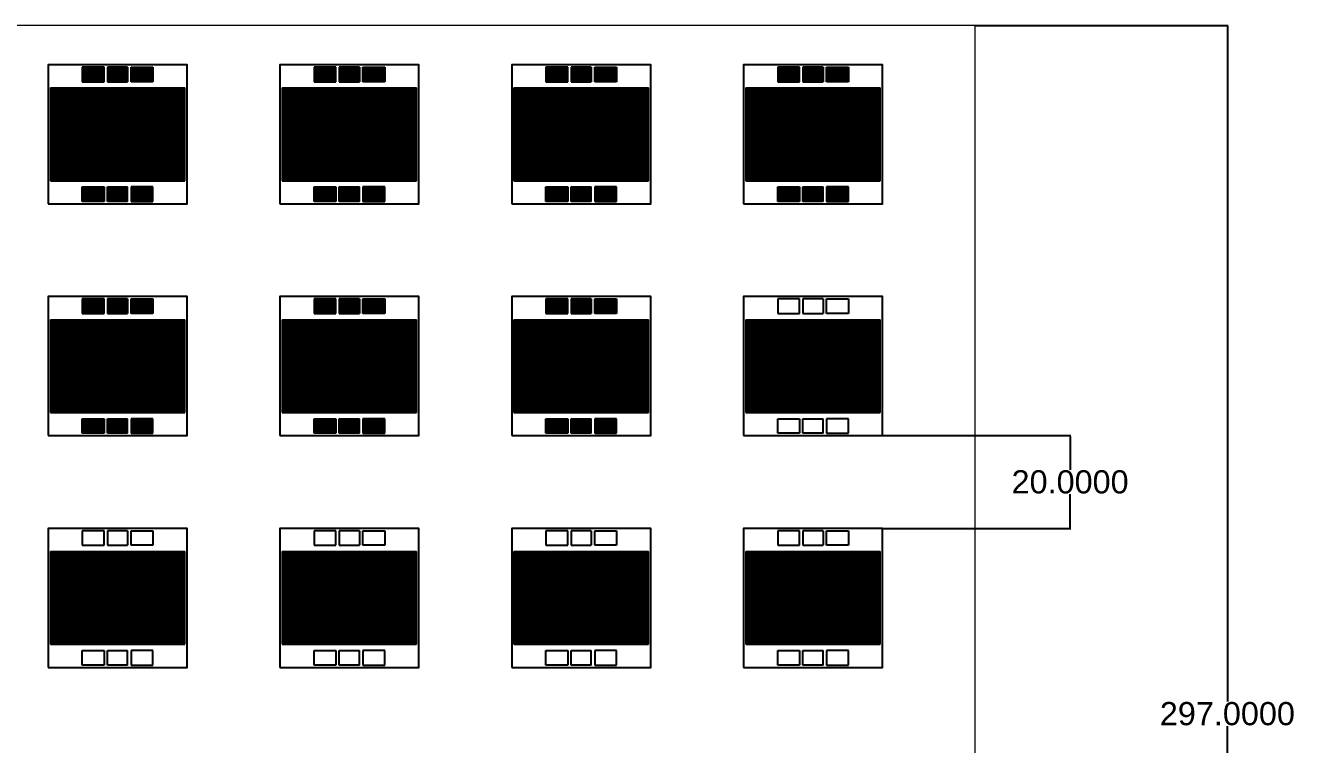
# Model space of a CAD drawing. Header units: inches. Extents: x -20 to 469, y -46 to 288.
# Drawn here: x 195.1 to 468.7, y 133.3 to 288.5 of the extents above; entities that cross this region are included whole.
import ezdxf

# ---------------------------------------------------------------- set-up
doc = ezdxf.new("R2010")
doc.units = ezdxf.units.IN
doc.header["$MEASUREMENT"] = 0
doc.layers.add('A3 Sheet', color=3, linetype='Continuous', lineweight=15)
doc.layers.add('glassOutline', color=50, linetype='Continuous')
doc.layers.add('TC-etch-lines', color=1, linetype='Continuous')
doc.styles.get("Standard").update_dxf_attribs({"font": 'arial.ttf'})
doc.dimstyles.new('Standard$0', dxfattribs={"dimtxt": 0.18, "dimasz": 0.18, "dimexe": 0.18, "dimexo": 0.0625, "dimgap": 0.09, "dimtad": 0, "dimtih": 1, "dimtoh": 1, "dimdec": 4, "dimzin": 0, "dimdsep": 46, "dimtxsty": 'Standard', "dimcen": 0.09, "dimadec": 0, "dimazin": 0, "dimtfac": 1, "dimtdec": 4, "dimtofl": 0, "dimtmove": 0, "dimatfit": 3, "dimfxl": 1, "dimtolj": 1, "dimtzin": 0, "dimarcsym": 0})

# ---------------------------------------------------------------- blocks, each defined once
blk = doc.blocks.new('*D46')
at = {"layer": 'A3 Sheet', "color": 0, "lineweight": -2, "transparency": 16777216}
for p, q in [((400.06, 288.5), (454.54, 288.5)), ((454.36, 288.32), (454.36, 142.64)), ((454.36, -8.32), (454.36, 137.36)), ((400.06, -8.5), (454.54, -8.5))]:
    blk.add_line(p, q, dxfattribs=at)
at = {"layer": 'A3 Sheet', "color": 0, "transparency": 16777216}
for points in [[(454.33, 288.32), (454.39, 288.32), (454.36, 288.5)], [(454.33, -8.32), (454.39, -8.32), (454.36, -8.5)]]:
    blk.add_solid(points, dxfattribs=at)
at = {"layer": 'Defpoints', "color": 0, "transparency": 16777216}
for p in [(400, 288.5), (454.36, 288.5), (400, -8.5)]:
    blk.add_point(p, dxfattribs=at)
at = {"layer": 'A3 Sheet', "color": 0, "transparency": 16777216, "insert": (454.36, 140), "char_height": 5, "attachment_point": 5}
blk.add_mtext('\\A1;297.0000', dxfattribs=at)
blk = doc.blocks.new('*D47')
at = {"layer": 'A3 Sheet', "color": 0, "lineweight": -2, "transparency": 16777216}
for p, q in [((380.06, 200), (420.62, 200)), ((420.44, 199.82), (420.44, 192.64)), ((420.44, 180.18), (420.44, 187.36)), ((380.06, 180), (420.62, 180))]:
    blk.add_line(p, q, dxfattribs=at)
at = {"layer": 'A3 Sheet', "color": 0, "transparency": 16777216}
for points in [[(420.41, 199.82), (420.47, 199.82), (420.44, 200)], [(420.41, 180.18), (420.47, 180.18), (420.44, 180)]]:
    blk.add_solid(points, dxfattribs=at)
at = {"layer": 'Defpoints', "color": 0, "transparency": 16777216}
for p in [(380, 200), (380, 180), (420.44, 180)]:
    blk.add_point(p, dxfattribs=at)
at = {"layer": 'A3 Sheet', "color": 0, "transparency": 16777216, "insert": (420.44, 190), "char_height": 5, "attachment_point": 5}
blk.add_mtext('\\A1;20.0000', dxfattribs=at)

msp = doc.modelspace()

# ---------------------------------------------------------------- hatches: boundary and pattern name
at = {"layer": 'A3 Sheet'}
h = msp.add_hatch(dxfattribs=at)
h.set_pattern_fill('ANSI31', color=1, style=0)
h.paths.add_polyline_path([(12.0925, 279.50002), (7.38, 279.50002), (7.38, 276.34502), (12.0925, 276.34502)])
h.paths.add_polyline_path([(17.1725, 279.50002), (12.8275, 279.50002), (12.8275, 276.34502), (17.1725, 276.34502)])
h.paths.add_polyline_path([(22.62, 279.50002), (17.9075, 279.50002), (17.9075, 276.34502), (22.62, 276.34502)])
h.paths.add_polyline_path([(22.62, 253.65498), (17.9075, 253.65498), (17.9075, 250.49998), (22.62, 250.49998)])
h.paths.add_polyline_path([(17.1725, 253.65498), (12.8275, 253.65498), (12.8275, 250.49998), (17.1725, 250.49998)])
h.paths.add_polyline_path([(12.0925, 253.65498), (7.38, 253.65498), (7.38, 250.49998), (12.0925, 250.49998)])
h.paths.add_polyline_path([(12.0925, 229.50002), (7.38, 229.50002), (7.38, 226.34502), (12.0925, 226.34502)])
h.paths.add_polyline_path([(17.1725, 229.50002), (12.8275, 229.50002), (12.8275, 226.34502), (17.1725, 226.34502)])
h.paths.add_polyline_path([(22.62, 229.50002), (17.9075, 229.50002), (17.9075, 226.34502), (22.62, 226.34502)])
h.paths.add_polyline_path([(62.0925, 279.50002), (57.38, 279.50002), (57.38, 276.34502), (62.0925, 276.34502)])
h.paths.add_polyline_path([(67.1725, 279.50002), (62.8275, 279.50002), (62.8275, 276.34502), (67.1725, 276.34502)])
h.paths.add_polyline_path([(72.62, 279.50002), (67.9075, 279.50002), (67.9075, 276.34502), (72.62, 276.34502)])
h.paths.add_polyline_path([(72.62, 253.65498), (67.9075, 253.65498), (67.9075, 250.49998), (72.62, 250.49998)])
h.paths.add_polyline_path([(67.1725, 253.65498), (62.8275, 253.65498), (62.8275, 250.49998), (67.1725, 250.49998)])
h.paths.add_polyline_path([(62.0925, 253.65498), (57.38, 253.65498), (57.38, 250.49998), (62.0925, 250.49998)])
h.paths.add_polyline_path([(62.0925, 229.50002), (57.38, 229.50002), (57.38, 226.34502), (62.0925, 226.34502)])
h.paths.add_polyline_path([(67.1725, 229.50002), (62.8275, 229.50002), (62.8275, 226.34502), (67.1725, 226.34502)])
h.paths.add_polyline_path([(72.62, 229.50002), (67.9075, 229.50002), (67.9075, 226.34502), (72.62, 226.34502)])
h.paths.add_polyline_path([(12.0925, 203.65498), (7.38, 203.65498), (7.38, 200.49998), (12.0925, 200.49998)])
h.paths.add_polyline_path([(17.1725, 203.65498), (12.8275, 203.65498), (12.8275, 200.49998), (17.1725, 200.49998)])
h.paths.add_polyline_path([(22.62, 203.65498), (17.9075, 203.65498), (17.9075, 200.49998), (22.62, 200.49998)])
h.paths.add_polyline_path([(62.0925, 203.65498), (57.38, 203.65498), (57.38, 200.49998), (62.0925, 200.49998)])
h.paths.add_polyline_path([(67.1725, 203.65498), (62.8275, 203.65498), (62.8275, 200.49998), (67.1725, 200.49998)])
h.paths.add_polyline_path([(72.62, 203.65498), (67.9075, 203.65498), (67.9075, 200.49998), (72.62, 200.49998)])
h.paths.add_polyline_path([(112.0925, 229.50002), (107.38, 229.50002), (107.38, 226.34502), (112.0925, 226.34502)])
h.paths.add_polyline_path([(117.1725, 229.50002), (112.8275, 229.50002), (112.8275, 226.34502), (117.1725, 226.34502)])
h.paths.add_polyline_path([(122.62, 229.50002), (117.9075, 229.50002), (117.9075, 226.34502), (122.62, 226.34502)])
h.paths.add_polyline_path([(122.62, 253.65498), (117.9075, 253.65498), (117.9075, 250.49998), (122.62, 250.49998)])
h.paths.add_polyline_path([(117.1725, 253.65498), (112.8275, 253.65498), (112.8275, 250.49998), (117.1725, 250.49998)])
h.paths.add_polyline_path([(112.0925, 253.65498), (107.38, 253.65498), (107.38, 250.49998), (112.0925, 250.49998)])
h.paths.add_polyline_path([(112.0925, 279.50002), (107.38, 279.50002), (107.38, 276.34502), (112.0925, 276.34502)])
h.paths.add_polyline_path([(117.1725, 279.50002), (112.8275, 279.50002), (112.8275, 276.34502), (117.1725, 276.34502)])
h.paths.add_polyline_path([(122.62, 279.50002), (117.9075, 279.50002), (117.9075, 276.34502), (122.62, 276.34502)])
h.paths.add_polyline_path([(112.0925, 203.65498), (107.38, 203.65498), (107.38, 200.49998), (112.0925, 200.49998)])
h.paths.add_polyline_path([(117.1725, 203.65498), (112.8275, 203.65498), (112.8275, 200.49998), (117.1725, 200.49998)])
h.paths.add_polyline_path([(122.62, 203.65498), (117.9075, 203.65498), (117.9075, 200.49998), (122.62, 200.49998)])
h.paths.add_polyline_path([(162.0925, 253.65498), (157.38, 253.65498), (157.38, 250.49998), (162.0925, 250.49998)])
h.paths.add_polyline_path([(167.1725, 253.65498), (162.8275, 253.65498), (162.8275, 250.49998), (167.1725, 250.49998)])
h.paths.add_polyline_path([(172.62, 253.65498), (167.9075, 253.65498), (167.9075, 250.49998), (172.62, 250.49998)])
h.paths.add_polyline_path([(172.62, 279.50002), (167.9075, 279.50002), (167.9075, 276.34502), (172.62, 276.34502)])
h.paths.add_polyline_path([(167.1725, 279.50002), (162.8275, 279.50002), (162.8275, 276.34502), (167.1725, 276.34502)])
h.paths.add_polyline_path([(162.0925, 279.50002), (157.38, 279.50002), (157.38, 276.34502), (162.0925, 276.34502)])
h.paths.add_polyline_path([(162.0925, 203.65498), (157.38, 203.65498), (157.38, 200.49998), (162.0925, 200.49998)])
h.paths.add_polyline_path([(167.1725, 203.65498), (162.8275, 203.65498), (162.8275, 200.49998), (167.1725, 200.49998)])
h.paths.add_polyline_path([(172.62, 203.65498), (167.9075, 203.65498), (167.9075, 200.49998), (172.62, 200.49998)])
h.paths.add_polyline_path([(172.62, 229.50002), (167.9075, 229.50002), (167.9075, 226.34502), (172.62, 226.34502)])
h.paths.add_polyline_path([(167.1725, 229.50002), (162.8275, 229.50002), (162.8275, 226.34502), (167.1725, 226.34502)])
h.paths.add_polyline_path([(162.0925, 229.50002), (157.38, 229.50002), (157.38, 226.34502), (162.0925, 226.34502)])
h.paths.add_polyline_path([(212.0925, 279.50002), (207.38, 279.50002), (207.38, 276.34502), (212.0925, 276.34502)])
h.paths.add_polyline_path([(212.0925, 253.65498), (207.38, 253.65498), (207.38, 250.49998), (212.0925, 250.49998)])
h.paths.add_polyline_path([(217.1725, 253.65498), (212.8275, 253.65498), (212.8275, 250.49998), (217.1725, 250.49998)])
h.paths.add_polyline_path([(222.62, 253.65498), (217.9075, 253.65498), (217.9075, 250.49998), (222.62, 250.49998)])
h.paths.add_polyline_path([(222.62, 279.50002), (217.9075, 279.50002), (217.9075, 276.34502), (222.62, 276.34502)])
h.paths.add_polyline_path([(217.1725, 279.50002), (212.8275, 279.50002), (212.8275, 276.34502), (217.1725, 276.34502)])
h.paths.add_polyline_path([(262.0925, 279.50002), (257.38, 279.50002), (257.38, 276.34502), (262.0925, 276.34502)])
h.paths.add_polyline_path([(267.1725, 279.50002), (262.8275, 279.50002), (262.8275, 276.34502), (267.1725, 276.34502)])
h.paths.add_polyline_path([(272.62, 279.50002), (267.9075, 279.50002), (267.9075, 276.34502), (272.62, 276.34502)])
h.paths.add_polyline_path([(272.62, 253.65498), (267.9075, 253.65498), (267.9075, 250.49998), (272.62, 250.49998)])
h.paths.add_polyline_path([(267.1725, 253.65498), (262.8275, 253.65498), (262.8275, 250.49998), (267.1725, 250.49998)])
h.paths.add_polyline_path([(262.0925, 253.65498), (257.38, 253.65498), (257.38, 250.49998), (262.0925, 250.49998)])
h.paths.add_polyline_path([(312.0925, 253.65498), (307.38, 253.65498), (307.38, 250.49998), (312.0925, 250.49998)])
h.paths.add_polyline_path([(317.1725, 253.65498), (312.8275, 253.65498), (312.8275, 250.49998), (317.1725, 250.49998)])
h.paths.add_polyline_path([(322.62, 253.65498), (317.9075, 253.65498), (317.9075, 250.49998), (322.62, 250.49998)])
h.paths.add_polyline_path([(312.0925, 279.50002), (307.38, 279.50002), (307.38, 276.34502), (312.0925, 276.34502)])
h.paths.add_polyline_path([(322.62, 279.50002), (317.9075, 279.50002), (317.9075, 276.34502), (322.62, 276.34502)])
h.paths.add_polyline_path([(317.1725, 279.50002), (312.8275, 279.50002), (312.8275, 276.34502), (317.1725, 276.34502)])
h.paths.add_polyline_path([(322.62, 229.50002), (317.9075, 229.50002), (317.9075, 226.34502), (322.62, 226.34502)])
h.paths.add_polyline_path([(312.0925, 229.50002), (307.38, 229.50002), (307.38, 226.34502), (312.0925, 226.34502)])
h.paths.add_polyline_path([(317.1725, 229.50002), (312.8275, 229.50002), (312.8275, 226.34502), (317.1725, 226.34502)])
h.paths.add_polyline_path([(272.62, 229.50002), (267.9075, 229.50002), (267.9075, 226.34502), (272.62, 226.34502)])
h.paths.add_polyline_path([(262.0925, 229.50002), (257.38, 229.50002), (257.38, 226.34502), (262.0925, 226.34502)])
h.paths.add_polyline_path([(267.1725, 229.50002), (262.8275, 229.50002), (262.8275, 226.34502), (267.1725, 226.34502)])
h.paths.add_polyline_path([(212.0925, 229.50002), (207.38, 229.50002), (207.38, 226.34502), (212.0925, 226.34502)])
h.paths.add_polyline_path([(217.1725, 229.50002), (212.8275, 229.50002), (212.8275, 226.34502), (217.1725, 226.34502)])
h.paths.add_polyline_path([(222.62, 229.50002), (217.9075, 229.50002), (217.9075, 226.34502), (222.62, 226.34502)])
h.paths.add_polyline_path([(362.0925, 279.50002), (357.38, 279.50002), (357.38, 276.34502), (362.0925, 276.34502)])
h.paths.add_polyline_path([(372.62, 279.50002), (367.9075, 279.50002), (367.9075, 276.34502), (372.62, 276.34502)])
h.paths.add_polyline_path([(367.1725, 279.50002), (362.8275, 279.50002), (362.8275, 276.34502), (367.1725, 276.34502)])
h.paths.add_polyline_path([(362.0925, 253.65498), (357.38, 253.65498), (357.38, 250.49998), (362.0925, 250.49998)])
h.paths.add_polyline_path([(372.62, 253.65498), (367.9075, 253.65498), (367.9075, 250.49998), (372.62, 250.49998)])
h.paths.add_polyline_path([(367.1725, 253.65498), (362.8275, 253.65498), (362.8275, 250.49998), (367.1725, 250.49998)])
h.paths.add_polyline_path([(262.0925, 203.65498), (257.38, 203.65498), (257.38, 200.49998), (262.0925, 200.49998)])
h.paths.add_polyline_path([(272.62, 203.65498), (267.9075, 203.65498), (267.9075, 200.49998), (272.62, 200.49998)])
h.paths.add_polyline_path([(267.1725, 203.65498), (262.8275, 203.65498), (262.8275, 200.49998), (267.1725, 200.49998)])
h.paths.add_polyline_path([(212.0925, 203.65498), (207.38, 203.65498), (207.38, 200.49998), (212.0925, 200.49998)])
h.paths.add_polyline_path([(217.1725, 203.65498), (212.8275, 203.65498), (212.8275, 200.49998), (217.1725, 200.49998)])
h.paths.add_polyline_path([(222.62, 203.65498), (217.9075, 203.65498), (217.9075, 200.49998), (222.62, 200.49998)])
h.paths.add_polyline_path([(312.0925, 203.65498), (307.38, 203.65498), (307.38, 200.49998), (312.0925, 200.49998)])
h.paths.add_polyline_path([(317.1725, 203.65498), (312.8275, 203.65498), (312.8275, 200.49998), (317.1725, 200.49998)])
h.paths.add_polyline_path([(322.62, 203.65498), (317.9075, 203.65498), (317.9075, 200.49998), (322.62, 200.49998)])
h = msp.add_hatch(dxfattribs=at)
h.set_pattern_fill('ANSI31', color=1, style=0)
h.paths.add_polyline_path([(17.1725, 29.50002), (12.8275, 29.50002), (12.8275, 26.34502), (17.1725, 26.34502)])
h.paths.add_polyline_path([(22.62, 29.50002), (17.9075, 29.50002), (17.9075, 26.34502), (22.62, 26.34502)])
h.paths.add_polyline_path([(12.0925, 3.65498), (7.38, 3.65498), (7.38, 0.49998), (12.0925, 0.49998)])
h.paths.add_polyline_path([(17.1725, 3.65498), (12.8275, 3.65498), (12.8275, 0.49998), (17.1725, 0.49998)])
h.paths.add_polyline_path([(22.62, 3.65498), (17.9075, 3.65498), (17.9075, 0.49998), (22.62, 0.49998)])
h.paths.add_polyline_path([(62.0925, 3.65498), (57.38, 3.65498), (57.38, 0.49998), (62.0925, 0.49998)])
h.paths.add_polyline_path([(67.1725, 3.65498), (62.8275, 3.65498), (62.8275, 0.49998), (67.1725, 0.49998)])
h.paths.add_polyline_path([(72.62, 3.65498), (67.9075, 3.65498), (67.9075, 0.49998), (72.62, 0.49998)])
h.paths.add_polyline_path([(79.49982, 25.00312), (50.49978, 25.00296), (50.49981, 4.99704), (79.49986, 4.997)])
h.paths.add_polyline_path([(62.0925, 29.50002), (57.38, 29.50002), (57.38, 26.34502), (62.0925, 26.34502)])
h.paths.add_polyline_path([(67.1725, 29.50002), (62.8275, 29.50002), (62.8275, 26.34502), (67.1725, 26.34502)])
h.paths.add_polyline_path([(72.62, 29.50002), (67.9075, 29.50002), (67.9075, 26.34502), (72.62, 26.34502)])
h.paths.add_polyline_path([(72.62, 53.65498), (67.9075, 53.65498), (67.9075, 50.49998), (72.62, 50.49998)])
h.paths.add_polyline_path([(67.1725, 53.65498), (62.8275, 53.65498), (62.8275, 50.49998), (67.1725, 50.49998)])
h.paths.add_polyline_path([(62.0925, 53.65498), (57.38, 53.65498), (57.38, 50.49998), (62.0925, 50.49998)])
h.paths.add_polyline_path([(22.62, 53.65498), (17.9075, 53.65498), (17.9075, 50.49998), (22.62, 50.49998)])
h.paths.add_polyline_path([(17.1725, 53.65498), (12.8275, 53.65498), (12.8275, 50.49998), (17.1725, 50.49998)])
h.paths.add_polyline_path([(12.0925, 53.65498), (7.38, 53.65498), (7.38, 50.49998), (12.0925, 50.49998)])
h.paths.add_polyline_path([(29.49982, 75.00312), (0.49978, 75.00296), (0.49981, 54.99704), (29.49986, 54.997)])
h.paths.add_polyline_path([(22.62, 79.50002), (17.9075, 79.50002), (17.9075, 76.34502), (22.62, 76.34502)])
h.paths.add_polyline_path([(17.1725, 79.50002), (12.8275, 79.50002), (12.8275, 76.34502), (17.1725, 76.34502)])
h.paths.add_polyline_path([(12.0925, 79.50002), (7.38, 79.50002), (7.38, 76.34502), (12.0925, 76.34502)])
h.paths.add_polyline_path([(79.49982, 75.00312), (50.49978, 75.00296), (50.49981, 54.99704), (79.49986, 54.997)])
h.paths.add_polyline_path([(62.0925, 79.50002), (57.38, 79.50002), (57.38, 76.34502), (62.0925, 76.34502)])
h.paths.add_polyline_path([(67.1725, 79.50002), (62.8275, 79.50002), (62.8275, 76.34502), (67.1725, 76.34502)])
h.paths.add_polyline_path([(72.62, 79.50002), (67.9075, 79.50002), (67.9075, 76.34502), (72.62, 76.34502)])
h.paths.add_polyline_path([(129.49982, 25.00312), (100.49978, 25.00296), (100.49981, 4.99704), (129.49986, 4.997)])
h.paths.add_polyline_path([(112.0925, 29.50002), (107.38, 29.50002), (107.38, 26.34502), (112.0925, 26.34502)])
h.paths.add_polyline_path([(117.1725, 29.50002), (112.8275, 29.50002), (112.8275, 26.34502), (117.1725, 26.34502)])
h.paths.add_polyline_path([(122.62, 29.50002), (117.9075, 29.50002), (117.9075, 26.34502), (122.62, 26.34502)])
h.paths.add_polyline_path([(112.0925, 3.65498), (107.38, 3.65498), (107.38, 0.49998), (112.0925, 0.49998)])
h.paths.add_polyline_path([(117.1725, 3.65498), (112.8275, 3.65498), (112.8275, 0.49998), (117.1725, 0.49998)])
h.paths.add_polyline_path([(122.62, 3.65498), (117.9075, 3.65498), (117.9075, 0.49998), (122.62, 0.49998)])
h.paths.add_polyline_path([(179.49982, 25.00312), (150.49978, 25.00296), (150.49981, 4.99704), (179.49986, 4.997)])
h.paths.add_polyline_path([(179.49982, 75.00312), (150.49978, 75.00296), (150.49981, 54.99704), (179.49986, 54.997)])
h.paths.add_polyline_path([(129.49982, 75.00312), (100.49978, 75.00296), (100.49981, 54.99704), (129.49986, 54.997)])
h.paths.add_polyline_path([(129.49982, 125.00312), (100.49978, 125.00296), (100.49981, 104.99704), (129.49986, 104.997)])
h.paths.add_polyline_path([(179.49982, 125.00312), (150.49978, 125.00296), (150.49981, 104.99704), (179.49986, 104.997)])
h.paths.add_polyline_path([(79.49982, 125.00312), (50.49978, 125.00296), (50.49981, 104.99704), (79.49986, 104.997)])
h.paths.add_polyline_path([(29.49982, 125.00312), (0.49978, 125.00296), (0.49981, 104.99704), (29.49986, 104.997)])
h.paths.add_polyline_path([(229.49982, 75.00312), (200.49978, 75.00296), (200.49981, 54.99704), (229.49986, 54.997)])
h.paths.add_polyline_path([(229.49982, 125.00312), (200.49978, 125.00296), (200.49981, 104.99704), (229.49986, 104.997)])
h.paths.add_polyline_path([(279.49982, 125.00312), (250.49978, 125.00296), (250.49981, 104.99704), (279.49986, 104.997)])
h.paths.add_polyline_path([(279.49982, 75.00312), (250.49978, 75.00296), (250.49981, 54.99704), (279.49986, 54.997)])
h.paths.add_polyline_path([(279.49982, 25.00312), (250.49978, 25.00296), (250.49981, 4.99704), (279.49986, 4.997)])
h.paths.add_polyline_path([(229.49982, 25.00312), (200.49978, 25.00296), (200.49981, 4.99704), (229.49986, 4.997)])
h.paths.add_polyline_path([(329.49982, 25.00312), (300.49978, 25.00296), (300.49981, 4.99704), (329.49986, 4.997)])
h.paths.add_polyline_path([(379.49982, 25.00312), (350.49978, 25.00296), (350.49981, 4.99704), (379.49986, 4.997)])
h.paths.add_polyline_path([(379.49982, 75.00312), (350.49978, 75.00296), (350.49981, 54.99704), (379.49986, 54.997)])
h.paths.add_polyline_path([(329.49982, 75.00312), (300.49978, 75.00296), (300.49981, 54.99704), (329.49986, 54.997)])
h.paths.add_polyline_path([(329.49982, 125.00312), (300.49978, 125.00296), (300.49981, 104.99704), (329.49986, 104.997)])
h.paths.add_polyline_path([(379.49982, 125.00312), (350.49978, 125.00296), (350.49981, 104.99704), (379.49986, 104.997)])
h.paths.add_polyline_path([(379.49982, 175.00312), (350.49978, 175.00296), (350.49981, 154.99704), (379.49986, 154.997)])
h.paths.add_polyline_path([(329.49982, 175.00312), (300.49978, 175.00296), (300.49981, 154.99704), (329.49986, 154.997)])
h.paths.add_polyline_path([(279.49982, 175.00312), (250.49978, 175.00296), (250.49981, 154.99704), (279.49986, 154.997)])
h.paths.add_polyline_path([(229.49982, 175.00312), (200.49978, 175.00296), (200.49981, 154.99704), (229.49986, 154.997)])
h.paths.add_polyline_path([(179.49982, 175.00312), (150.49978, 175.00296), (150.49981, 154.99704), (179.49986, 154.997)])
h.paths.add_polyline_path([(129.49982, 175.00312), (100.49978, 175.00296), (100.49981, 154.99704), (129.49986, 154.997)])
h.paths.add_polyline_path([(79.49982, 175.00312), (50.49978, 175.00296), (50.49981, 154.99704), (79.49986, 154.997)])
h.paths.add_polyline_path([(29.49982, 175.00312), (0.49978, 175.00296), (0.49981, 154.99704), (29.49986, 154.997)])
h.paths.add_polyline_path([(29.49982, 225.00312), (0.49978, 225.00296), (0.49981, 204.99704), (29.49986, 204.997)])
h.paths.add_polyline_path([(79.49982, 225.00312), (50.49978, 225.00296), (50.49981, 204.99704), (79.49986, 204.997)])
h.paths.add_polyline_path([(129.49982, 225.00312), (100.49978, 225.00296), (100.49981, 204.99704), (129.49986, 204.997)])
h.paths.add_polyline_path([(179.49982, 225.00312), (150.49978, 225.00296), (150.49981, 204.99704), (179.49986, 204.997)])
h.paths.add_polyline_path([(229.49982, 225.00312), (200.49978, 225.00296), (200.49981, 204.99704), (229.49986, 204.997)])
h.paths.add_polyline_path([(279.49982, 225.00312), (250.49978, 225.00296), (250.49981, 204.99704), (279.49986, 204.997)])
h.paths.add_polyline_path([(329.49982, 225.00312), (300.49978, 225.00296), (300.49981, 204.99704), (329.49986, 204.997)])
h.paths.add_polyline_path([(379.49982, 225.00312), (350.49978, 225.00296), (350.49981, 204.99704), (379.49986, 204.997)])
h.paths.add_polyline_path([(29.49982, 275.00312), (0.49978, 275.00296), (0.49981, 254.99704), (29.49986, 254.997)])
h.paths.add_polyline_path([(79.49982, 275.00312), (50.49978, 275.00296), (50.49981, 254.99704), (79.49986, 254.997)])
h.paths.add_polyline_path([(129.49982, 275.00312), (100.49978, 275.00296), (100.49981, 254.99704), (129.49986, 254.997)])
h.paths.add_polyline_path([(179.49982, 275.00312), (150.49978, 275.00296), (150.49981, 254.99704), (179.49986, 254.997)])
h.paths.add_polyline_path([(229.49982, 275.00312), (200.49978, 275.00296), (200.49981, 254.99704), (229.49986, 254.997)])
h.paths.add_polyline_path([(279.49982, 275.00312), (250.49978, 275.00296), (250.49981, 254.99704), (279.49986, 254.997)])
h.paths.add_polyline_path([(329.49982, 275.00312), (300.49978, 275.00296), (300.49981, 254.99704), (329.49986, 254.997)])
h.paths.add_polyline_path([(379.49982, 275.00312), (350.49978, 275.00296), (350.49981, 254.99704), (379.49986, 254.997)])

# ---------------------------------------------------------------- linework, layer by layer
msp.add_lwpolyline([(400, 288.5), (-20, 288.5), (-20, -8.5), (400, -8.5)], close=True, dxfattribs=at)
at = {"layer": 'glassOutline', "color": 2}
for points in [[(200, 250), (230, 250), (230, 280), (200, 280)], [(250, 250), (280, 250), (280, 280), (250, 280)], [(300, 250), (330, 250), (330, 280), (300, 280)], [(350, 250), (380, 250), (380, 280), (350, 280)], [(200, 200), (230, 200), (230, 230), (200, 230)], [(250, 200), (280, 200), (280, 230), (250, 230)], [(300, 200), (330, 200), (330, 230), (300, 230)], [(350, 200), (380, 200), (380, 230), (350, 230)], [(200, 150), (230, 150), (230, 180), (200, 180)], [(250, 150), (280, 150), (280, 180), (250, 180)], [(300, 150), (330, 150), (330, 180), (300, 180)], [(350, 150), (380, 150), (380, 180), (350, 180)]]:
    msp.add_lwpolyline(points, close=True, dxfattribs=at)
at = {"layer": 'TC-etch-lines', "color": 1}
for p, q in [((212.0925, 279.50002), (207.38, 279.50002)), ((207.38, 279.50002), (207.38, 276.34502)), ((212.0925, 276.34502), (212.0925, 279.50002)), ((217.1725, 279.50002), (212.8275, 279.50002)), ((212.8275, 279.50002), (212.8275, 276.34502)), ((217.1725, 279.50002), (217.1725, 276.34502)), ((217.9075, 276.34502), (217.9075, 279.50002)), ((217.9075, 279.50002), (222.62, 279.50002)), ((222.62, 279.50002), (222.62, 276.34502)), ((262.0925, 279.50002), (257.38, 279.50002)), ((257.38, 279.50002), (257.38, 276.34502)), ((262.0925, 276.34502), (262.0925, 279.50002)), ((267.1725, 279.50002), (262.8275, 279.50002)), ((262.8275, 279.50002), (262.8275, 276.34502)), ((267.1725, 279.50002), (267.1725, 276.34502)), ((267.9075, 276.34502), (267.9075, 279.50002)), ((267.9075, 279.50002), (272.62, 279.50002)), ((272.62, 279.50002), (272.62, 276.34502)), ((312.0925, 279.50002), (307.38, 279.50002)), ((307.38, 279.50002), (307.38, 276.34502)), ((312.0925, 276.34502), (312.0925, 279.50002)), ((317.1725, 279.50002), (312.8275, 279.50002)), ((312.8275, 279.50002), (312.8275, 276.34502)), ((317.1725, 279.50002), (317.1725, 276.34502)), ((317.9075, 276.34502), (317.9075, 279.50002)), ((317.9075, 279.50002), (322.62, 279.50002)), ((322.62, 279.50002), (322.62, 276.34502)), ((362.0925, 279.50002), (357.38, 279.50002)), ((357.38, 279.50002), (357.38, 276.34502)), ((362.0925, 276.34502), (362.0925, 279.50002)), ((367.1725, 279.50002), (362.8275, 279.50002)), ((362.8275, 279.50002), (362.8275, 276.34502)), ((367.1725, 279.50002), (367.1725, 276.34502)), ((367.9075, 276.34502), (367.9075, 279.50002)), ((367.9075, 279.50002), (372.62, 279.50002)), ((372.62, 279.50002), (372.62, 276.34502)), ((207.38, 276.34502), (212.0925, 276.34502)), ((212.8275, 276.34502), (217.1725, 276.34502)), ((222.62, 276.34502), (217.9075, 276.34502)), ((257.38, 276.34502), (262.0925, 276.34502)), ((262.8275, 276.34502), (267.1725, 276.34502)), ((272.62, 276.34502), (267.9075, 276.34502)), ((307.38, 276.34502), (312.0925, 276.34502)), ((312.8275, 276.34502), (317.1725, 276.34502)), ((322.62, 276.34502), (317.9075, 276.34502)), ((357.38, 276.34502), (362.0925, 276.34502)), ((362.8275, 276.34502), (367.1725, 276.34502)), ((372.62, 276.34502), (367.9075, 276.34502)), ((200.49978, 275.00296), (229.49982, 275.00312)), ((200.49978, 275.00296), (200.49981, 254.99704)), ((229.49986, 254.997), (229.49982, 275.00312)), ((250.49978, 275.00296), (279.49982, 275.00312)), ((250.49978, 275.00296), (250.49981, 254.99704)), ((279.49986, 254.997), (279.49982, 275.00312)), ((300.49978, 275.00296), (329.49982, 275.00312)), ((300.49978, 275.00296), (300.49981, 254.99704)), ((329.49986, 254.997), (329.49982, 275.00312)), ((350.49978, 275.00296), (379.49982, 275.00312)), ((350.49978, 275.00296), (350.49981, 254.99704)), ((379.49986, 254.997), (379.49982, 275.00312)), ((200.49981, 254.99704), (229.49986, 254.997)), ((250.49981, 254.99704), (279.49986, 254.997)), ((300.49981, 254.99704), (329.49986, 254.997)), ((350.49981, 254.99704), (379.49986, 254.997)), ((207.38, 250.49998), (207.38, 253.65498)), ((207.38, 253.65498), (212.0925, 253.65498)), ((212.0925, 253.65498), (212.0925, 250.49998)), ((212.8275, 250.49998), (212.8275, 253.65498)), ((212.8275, 253.65498), (217.1725, 253.65498)), ((217.1725, 250.49998), (217.1725, 253.65498)), ((217.9075, 253.65498), (217.9075, 250.49998)), ((222.62, 253.65498), (217.9075, 253.65498)), ((222.62, 250.49998), (222.62, 253.65498)), ((257.38, 250.49998), (257.38, 253.65498)), ((257.38, 253.65498), (262.0925, 253.65498)), ((262.0925, 253.65498), (262.0925, 250.49998)), ((262.8275, 250.49998), (262.8275, 253.65498)), ((262.8275, 253.65498), (267.1725, 253.65498)), ((267.1725, 250.49998), (267.1725, 253.65498)), ((267.9075, 253.65498), (267.9075, 250.49998)), ((272.62, 253.65498), (267.9075, 253.65498)), ((272.62, 250.49998), (272.62, 253.65498)), ((307.38, 250.49998), (307.38, 253.65498)), ((307.38, 253.65498), (312.0925, 253.65498)), ((312.0925, 253.65498), (312.0925, 250.49998)), ((312.8275, 250.49998), (312.8275, 253.65498)), ((312.8275, 253.65498), (317.1725, 253.65498)), ((317.1725, 250.49998), (317.1725, 253.65498)), ((317.9075, 253.65498), (317.9075, 250.49998)), ((322.62, 253.65498), (317.9075, 253.65498)), ((322.62, 250.49998), (322.62, 253.65498)), ((357.38, 250.49998), (357.38, 253.65498)), ((357.38, 253.65498), (362.0925, 253.65498)), ((362.0925, 253.65498), (362.0925, 250.49998)), ((362.8275, 250.49998), (362.8275, 253.65498)), ((362.8275, 253.65498), (367.1725, 253.65498)), ((367.1725, 250.49998), (367.1725, 253.65498)), ((367.9075, 253.65498), (367.9075, 250.49998)), ((372.62, 253.65498), (367.9075, 253.65498)), ((372.62, 250.49998), (372.62, 253.65498)), ((212.0925, 250.49998), (207.38, 250.49998)), ((217.1725, 250.49998), (212.8275, 250.49998)), ((217.9075, 250.49998), (222.62, 250.49998)), ((262.0925, 250.49998), (257.38, 250.49998)), ((267.1725, 250.49998), (262.8275, 250.49998)), ((267.9075, 250.49998), (272.62, 250.49998)), ((312.0925, 250.49998), (307.38, 250.49998)), ((317.1725, 250.49998), (312.8275, 250.49998)), ((317.9075, 250.49998), (322.62, 250.49998)), ((362.0925, 250.49998), (357.38, 250.49998)), ((367.1725, 250.49998), (362.8275, 250.49998)), ((367.9075, 250.49998), (372.62, 250.49998)), ((212.0925, 229.50002), (207.38, 229.50002)), ((207.38, 229.50002), (207.38, 226.34502)), ((212.0925, 226.34502), (212.0925, 229.50002)), ((217.1725, 229.50002), (212.8275, 229.50002)), ((212.8275, 229.50002), (212.8275, 226.34502)), ((217.1725, 229.50002), (217.1725, 226.34502)), ((217.9075, 226.34502), (217.9075, 229.50002)), ((217.9075, 229.50002), (222.62, 229.50002)), ((222.62, 229.50002), (222.62, 226.34502)), ((262.0925, 229.50002), (257.38, 229.50002)), ((257.38, 229.50002), (257.38, 226.34502)), ((262.0925, 226.34502), (262.0925, 229.50002)), ((267.1725, 229.50002), (262.8275, 229.50002)), ((262.8275, 229.50002), (262.8275, 226.34502)), ((267.1725, 229.50002), (267.1725, 226.34502)), ((267.9075, 226.34502), (267.9075, 229.50002)), ((267.9075, 229.50002), (272.62, 229.50002)), ((272.62, 229.50002), (272.62, 226.34502)), ((312.0925, 229.50002), (307.38, 229.50002)), ((307.38, 229.50002), (307.38, 226.34502)), ((312.0925, 226.34502), (312.0925, 229.50002)), ((317.1725, 229.50002), (312.8275, 229.50002)), ((312.8275, 229.50002), (312.8275, 226.34502)), ((317.1725, 229.50002), (317.1725, 226.34502)), ((317.9075, 226.34502), (317.9075, 229.50002)), ((317.9075, 229.50002), (322.62, 229.50002)), ((322.62, 229.50002), (322.62, 226.34502)), ((362.0925, 229.50002), (357.38, 229.50002)), ((357.38, 229.50002), (357.38, 226.34502)), ((362.0925, 226.34502), (362.0925, 229.50002)), ((367.1725, 229.50002), (362.8275, 229.50002)), ((362.8275, 229.50002), (362.8275, 226.34502)), ((367.1725, 229.50002), (367.1725, 226.34502)), ((367.9075, 226.34502), (367.9075, 229.50002)), ((367.9075, 229.50002), (372.62, 229.50002)), ((372.62, 229.50002), (372.62, 226.34502)), ((200.49978, 225.00296), (229.49982, 225.00312)), ((200.49978, 225.00296), (200.49981, 204.99704)), ((207.38, 226.34502), (212.0925, 226.34502)), ((212.8275, 226.34502), (217.1725, 226.34502)), ((222.62, 226.34502), (217.9075, 226.34502)), ((229.49986, 204.997), (229.49982, 225.00312)), ((250.49978, 225.00296), (279.49982, 225.00312)), ((250.49978, 225.00296), (250.49981, 204.99704)), ((257.38, 226.34502), (262.0925, 226.34502)), ((262.8275, 226.34502), (267.1725, 226.34502)), ((272.62, 226.34502), (267.9075, 226.34502)), ((279.49986, 204.997), (279.49982, 225.00312)), ((300.49978, 225.00296), (329.49982, 225.00312)), ((300.49978, 225.00296), (300.49981, 204.99704)), ((307.38, 226.34502), (312.0925, 226.34502)), ((312.8275, 226.34502), (317.1725, 226.34502)), ((322.62, 226.34502), (317.9075, 226.34502)), ((329.49986, 204.997), (329.49982, 225.00312)), ((350.49978, 225.00296), (379.49982, 225.00312)), ((350.49978, 225.00296), (350.49981, 204.99704)), ((357.38, 226.34502), (362.0925, 226.34502)), ((362.8275, 226.34502), (367.1725, 226.34502)), ((372.62, 226.34502), (367.9075, 226.34502)), ((379.49986, 204.997), (379.49982, 225.00312)), ((200.49981, 204.99704), (229.49986, 204.997)), ((207.38, 200.49998), (207.38, 203.65498)), ((207.38, 203.65498), (212.0925, 203.65498)), ((212.0925, 203.65498), (212.0925, 200.49998)), ((212.8275, 200.49998), (212.8275, 203.65498)), ((212.8275, 203.65498), (217.1725, 203.65498)), ((217.1725, 200.49998), (217.1725, 203.65498)), ((217.9075, 203.65498), (217.9075, 200.49998)), ((222.62, 203.65498), (217.9075, 203.65498)), ((222.62, 200.49998), (222.62, 203.65498)), ((250.49981, 204.99704), (279.49986, 204.997)), ((257.38, 200.49998), (257.38, 203.65498)), ((257.38, 203.65498), (262.0925, 203.65498)), ((262.0925, 203.65498), (262.0925, 200.49998)), ((262.8275, 200.49998), (262.8275, 203.65498)), ((262.8275, 203.65498), (267.1725, 203.65498)), ((267.1725, 200.49998), (267.1725, 203.65498)), ((267.9075, 203.65498), (267.9075, 200.49998)), ((272.62, 203.65498), (267.9075, 203.65498)), ((272.62, 200.49998), (272.62, 203.65498)), ((300.49981, 204.99704), (329.49986, 204.997)), ((307.38, 200.49998), (307.38, 203.65498)), ((307.38, 203.65498), (312.0925, 203.65498)), ((312.0925, 203.65498), (312.0925, 200.49998)), ((312.8275, 200.49998), (312.8275, 203.65498)), ((312.8275, 203.65498), (317.1725, 203.65498)), ((317.1725, 200.49998), (317.1725, 203.65498)), ((317.9075, 203.65498), (317.9075, 200.49998)), ((322.62, 203.65498), (317.9075, 203.65498)), ((322.62, 200.49998), (322.62, 203.65498)), ((350.49981, 204.99704), (379.49986, 204.997)), ((357.38, 200.49998), (357.38, 203.65498)), ((357.38, 203.65498), (362.0925, 203.65498)), ((362.0925, 203.65498), (362.0925, 200.49998)), ((362.8275, 200.49998), (362.8275, 203.65498)), ((362.8275, 203.65498), (367.1725, 203.65498)), ((367.1725, 200.49998), (367.1725, 203.65498)), ((367.9075, 203.65498), (367.9075, 200.49998)), ((372.62, 203.65498), (367.9075, 203.65498)), ((372.62, 200.49998), (372.62, 203.65498)), ((212.0925, 200.49998), (207.38, 200.49998)), ((217.1725, 200.49998), (212.8275, 200.49998)), ((217.9075, 200.49998), (222.62, 200.49998)), ((262.0925, 200.49998), (257.38, 200.49998)), ((267.1725, 200.49998), (262.8275, 200.49998)), ((267.9075, 200.49998), (272.62, 200.49998)), ((312.0925, 200.49998), (307.38, 200.49998)), ((317.1725, 200.49998), (312.8275, 200.49998)), ((317.9075, 200.49998), (322.62, 200.49998)), ((362.0925, 200.49998), (357.38, 200.49998)), ((367.1725, 200.49998), (362.8275, 200.49998)), ((367.9075, 200.49998), (372.62, 200.49998)), ((212.0925, 179.50002), (207.38, 179.50002)), ((207.38, 179.50002), (207.38, 176.34502)), ((212.0925, 176.34502), (212.0925, 179.50002)), ((217.1725, 179.50002), (212.8275, 179.50002)), ((212.8275, 179.50002), (212.8275, 176.34502)), ((217.1725, 179.50002), (217.1725, 176.34502)), ((217.9075, 176.34502), (217.9075, 179.50002)), ((217.9075, 179.50002), (222.62, 179.50002)), ((222.62, 179.50002), (222.62, 176.34502)), ((262.0925, 179.50002), (257.38, 179.50002)), ((257.38, 179.50002), (257.38, 176.34502)), ((262.0925, 176.34502), (262.0925, 179.50002)), ((267.1725, 179.50002), (262.8275, 179.50002)), ((262.8275, 179.50002), (262.8275, 176.34502)), ((267.1725, 179.50002), (267.1725, 176.34502)), ((267.9075, 176.34502), (267.9075, 179.50002)), ((267.9075, 179.50002), (272.62, 179.50002)), ((272.62, 179.50002), (272.62, 176.34502)), ((312.0925, 179.50002), (307.38, 179.50002)), ((307.38, 179.50002), (307.38, 176.34502)), ((312.0925, 176.34502), (312.0925, 179.50002)), ((317.1725, 179.50002), (312.8275, 179.50002)), ((312.8275, 179.50002), (312.8275, 176.34502)), ((317.1725, 179.50002), (317.1725, 176.34502)), ((317.9075, 176.34502), (317.9075, 179.50002)), ((317.9075, 179.50002), (322.62, 179.50002)), ((322.62, 179.50002), (322.62, 176.34502)), ((362.0925, 179.50002), (357.38, 179.50002)), ((357.38, 179.50002), (357.38, 176.34502)), ((362.0925, 176.34502), (362.0925, 179.50002)), ((367.1725, 179.50002), (362.8275, 179.50002)), ((362.8275, 179.50002), (362.8275, 176.34502)), ((367.1725, 179.50002), (367.1725, 176.34502)), ((367.9075, 176.34502), (367.9075, 179.50002)), ((367.9075, 179.50002), (372.62, 179.50002)), ((372.62, 179.50002), (372.62, 176.34502)), ((207.38, 176.34502), (212.0925, 176.34502)), ((212.8275, 176.34502), (217.1725, 176.34502)), ((222.62, 176.34502), (217.9075, 176.34502)), ((257.38, 176.34502), (262.0925, 176.34502)), ((262.8275, 176.34502), (267.1725, 176.34502)), ((272.62, 176.34502), (267.9075, 176.34502)), ((307.38, 176.34502), (312.0925, 176.34502)), ((312.8275, 176.34502), (317.1725, 176.34502)), ((322.62, 176.34502), (317.9075, 176.34502)), ((357.38, 176.34502), (362.0925, 176.34502)), ((362.8275, 176.34502), (367.1725, 176.34502)), ((372.62, 176.34502), (367.9075, 176.34502)), ((200.49978, 175.00296), (229.49982, 175.00312)), ((200.49978, 175.00296), (200.49981, 154.99704)), ((229.49986, 154.997), (229.49982, 175.00312)), ((250.49978, 175.00296), (279.49982, 175.00312)), ((250.49978, 175.00296), (250.49981, 154.99704)), ((279.49986, 154.997), (279.49982, 175.00312)), ((300.49978, 175.00296), (329.49982, 175.00312)), ((300.49978, 175.00296), (300.49981, 154.99704)), ((329.49986, 154.997), (329.49982, 175.00312)), ((350.49978, 175.00296), (379.49982, 175.00312)), ((350.49978, 175.00296), (350.49981, 154.99704)), ((379.49986, 154.997), (379.49982, 175.00312)), ((200.49981, 154.99704), (229.49986, 154.997)), ((207.38, 150.49998), (207.38, 153.65498)), ((207.38, 153.65498), (212.0925, 153.65498)), ((212.0925, 153.65498), (212.0925, 150.49998)), ((212.8275, 150.49998), (212.8275, 153.65498)), ((212.8275, 153.65498), (217.1725, 153.65498)), ((217.1725, 150.49998), (217.1725, 153.65498)), ((217.9075, 153.65498), (217.9075, 150.49998)), ((222.62, 153.65498), (217.9075, 153.65498)), ((222.62, 150.49998), (222.62, 153.65498)), ((250.49981, 154.99704), (279.49986, 154.997)), ((257.38, 150.49998), (257.38, 153.65498)), ((257.38, 153.65498), (262.0925, 153.65498)), ((262.0925, 153.65498), (262.0925, 150.49998)), ((262.8275, 150.49998), (262.8275, 153.65498)), ((262.8275, 153.65498), (267.1725, 153.65498)), ((267.1725, 150.49998), (267.1725, 153.65498)), ((267.9075, 153.65498), (267.9075, 150.49998)), ((272.62, 153.65498), (267.9075, 153.65498)), ((272.62, 150.49998), (272.62, 153.65498)), ((300.49981, 154.99704), (329.49986, 154.997)), ((307.38, 150.49998), (307.38, 153.65498)), ((307.38, 153.65498), (312.0925, 153.65498)), ((312.0925, 153.65498), (312.0925, 150.49998)), ((312.8275, 150.49998), (312.8275, 153.65498)), ((312.8275, 153.65498), (317.1725, 153.65498)), ((317.1725, 150.49998), (317.1725, 153.65498)), ((317.9075, 153.65498), (317.9075, 150.49998)), ((322.62, 153.65498), (317.9075, 153.65498)), ((322.62, 150.49998), (322.62, 153.65498)), ((350.49981, 154.99704), (379.49986, 154.997)), ((357.38, 150.49998), (357.38, 153.65498)), ((357.38, 153.65498), (362.0925, 153.65498)), ((362.0925, 153.65498), (362.0925, 150.49998)), ((362.8275, 150.49998), (362.8275, 153.65498)), ((362.8275, 153.65498), (367.1725, 153.65498)), ((367.1725, 150.49998), (367.1725, 153.65498)), ((367.9075, 153.65498), (367.9075, 150.49998)), ((372.62, 153.65498), (367.9075, 153.65498)), ((372.62, 150.49998), (372.62, 153.65498)), ((212.0925, 150.49998), (207.38, 150.49998)), ((217.1725, 150.49998), (212.8275, 150.49998)), ((217.9075, 150.49998), (222.62, 150.49998)), ((262.0925, 150.49998), (257.38, 150.49998)), ((267.1725, 150.49998), (262.8275, 150.49998)), ((267.9075, 150.49998), (272.62, 150.49998)), ((312.0925, 150.49998), (307.38, 150.49998)), ((317.1725, 150.49998), (312.8275, 150.49998)), ((317.9075, 150.49998), (322.62, 150.49998)), ((362.0925, 150.49998), (357.38, 150.49998)), ((367.1725, 150.49998), (362.8275, 150.49998)), ((367.9075, 150.49998), (372.62, 150.49998))]:
    msp.add_line(p, q, dxfattribs=at)

# ---------------------------------------------------------------- dimensions: what is measured, and where the dimension line sits
at = {"layer": 'A3 Sheet', "color": 5}
for base, p1, p2, override, picture, middle in [((454.35918, 288.5), (400, -8.5), (400, 288.5), {"dimtxt": 5, "dimpost": ''}, '*D46', (454.35918, 140)), ((420.44326, 180), (380, 200), (380, 180), {"dimtxt": 5}, '*D47', (420.44326, 190))]:
    dim = msp.add_linear_dim(base=base, p1=p1, p2=p2, angle=90, dimstyle='Standard$0', override=override, dxfattribs=at)
    dim.commit()
    dim.dimension.update_dxf_attribs({"geometry": picture, "text_midpoint": middle})

doc.saveas('drawing.dxf')
